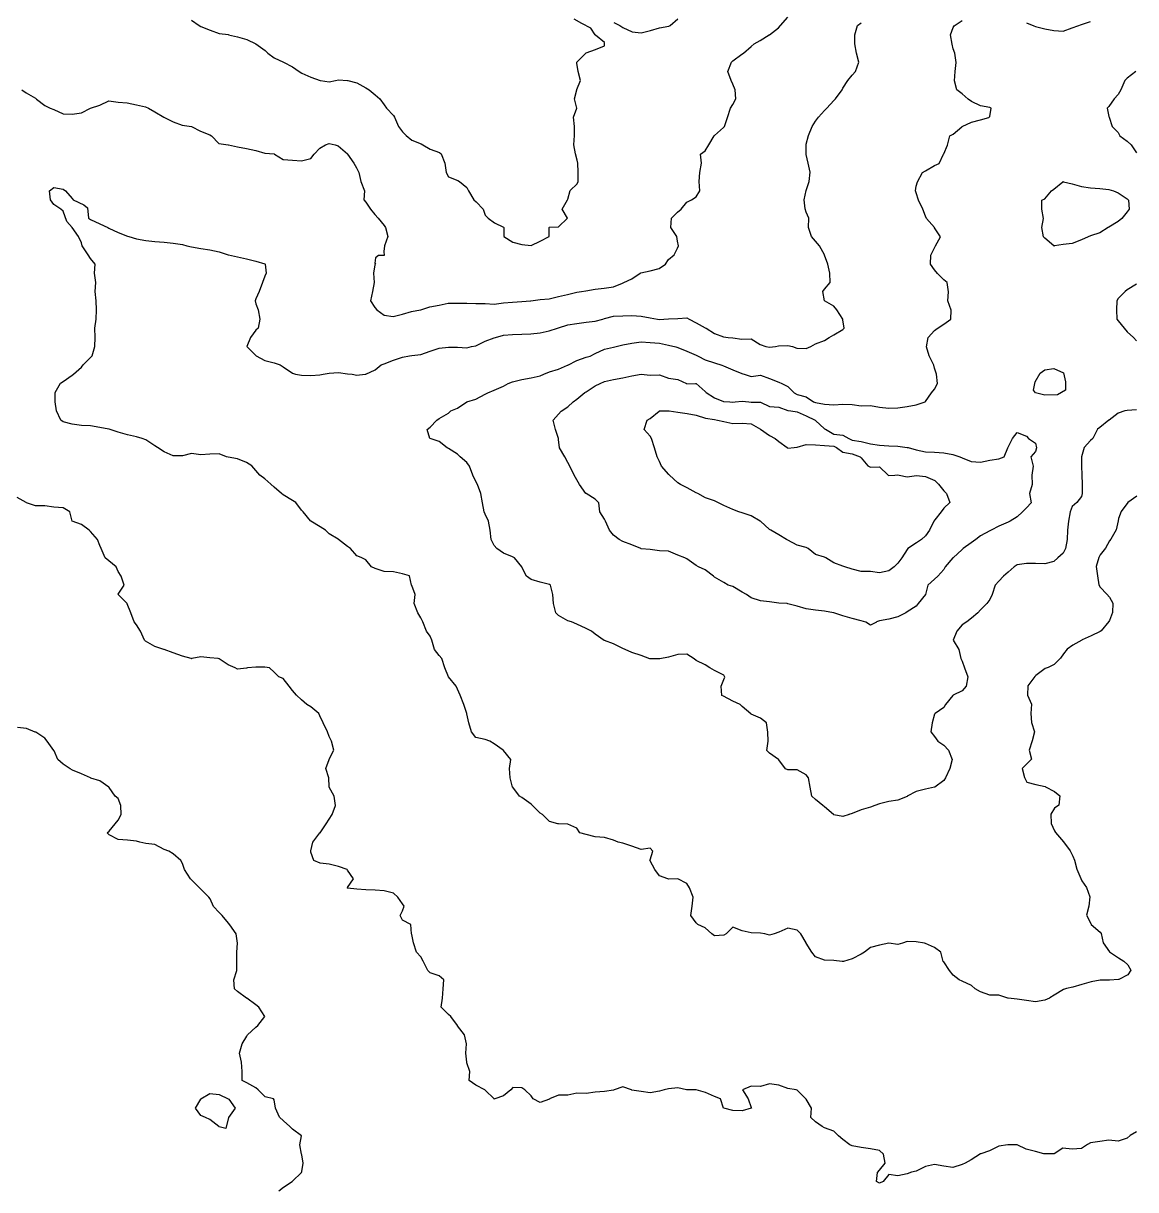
# Model space of a CAD drawing. Extents: x 597 to 1462, y 540 to 1101.
# Drawn here: x 783.2 to 901.9, y 622.4 to 746.8 of the extents above; entities that cross this region are included whole.
import ezdxf

# ---------------------------------------------------------------- set-up
doc = ezdxf.new("R2010")
doc.units = 0
doc.layers.add('TEST', color=7, linetype='CONTINUOUS')

msp = doc.modelspace()

# ---------------------------------------------------------------- linework, layer by layer
at = {"layer": 'TEST', "color": 7}
for points in [[(892.672896, 642.844452), (892.183664, 642.62717), (891.205313, 642.453264), (890.226961, 642.600189), (889.248553, 642.747086), (888.270145, 642.834264), (888.249543, 642.846118), (887.290411, 643.151736), (886.312087, 643.172338), (885.333651, 643.498474), (884.774569, 643.824638), (884.355243, 644.191668), (883.37692, 644.663375), (883.050756, 644.802905), (882.398568, 645.292166), (882.007352, 645.781313), (881.42033, 646.728141), (881.331542, 646.760653), (881.094222, 647.739061), (880.442006, 648.228236), (879.46357, 648.685832), (879.374783, 648.718344), (878.485303, 648.858298), (877.50698, 648.883133), (877.017832, 648.719896), (876.528656, 648.557054), (875.550248, 648.703978), (874.571812, 648.475604), (873.593489, 648.230889), (872.941217, 647.741714), (872.615166, 647.524431), (871.636758, 647.04296), (870.704973, 646.763475), (870.658011, 646.751622), (870.569196, 646.763475), (869.679772, 646.872328), (868.701421, 646.90484), (867.723013, 647.254344), (867.331853, 647.743492), (866.74483, 648.690291), (866.728179, 648.722803), (866.157244, 649.701126), (865.765999, 650.092371), (864.787704, 650.287951), (863.809296, 649.863996), (863.32012, 649.700731), (862.830944, 649.561172), (862.341769, 649.700731), (861.852536, 649.776395), (860.874185, 649.80123), (859.895777, 650.0046), (858.917454, 650.402364), (858.218615, 649.70344), (857.939102, 649.540598), (856.960694, 649.493608), (856.667352, 649.703102), (855.982455, 650.32574), (855.199768, 650.681679), (855.004188, 650.877344), (854.445106, 651.66003), (854.569482, 652.638382), (854.678363, 653.616677), (854.305576, 654.595113), (854.026091, 655.084289), (853.047655, 655.549617), (852.069331, 655.524782), (851.98046, 655.5718), (851.091093, 655.897964), (850.601917, 656.550123), (850.112685, 657.481936), (850.080173, 657.528926), (850.112685, 657.575916), (850.392169, 658.507673), (850.112685, 658.833837), (849.134333, 658.703253), (848.15601, 659.06667), (847.177574, 659.363681), (846.688426, 659.486081), (846.199166, 659.681661), (845.220842, 659.975087), (844.242491, 660.045135), (843.264083, 660.286576), (842.611839, 660.464574), (842.285675, 660.953721), (841.307323, 661.396387), (840.329028, 661.425173), (840.240241, 661.445776), (839.350761, 661.690462), (838.616955, 662.424268), (838.372268, 662.587534), (837.557013, 663.402846), (837.393691, 663.542376), (836.415368, 664.241215), (836.170681, 664.381169), (835.436875, 665.327996), (835.416273, 665.360508), (835.156036, 666.338832), (835.109074, 667.31724), (835.239602, 668.295648), (834.456915, 669.250095), (834.436313, 669.27493), (833.477068, 669.973826), (832.987892, 670.253282), (832.49866, 670.431308), (831.520308, 670.644894), (831.031076, 671.231916), (830.767593, 672.210267), (830.541674, 673.157066), (830.53349, 673.189578), (830.233516, 674.167986), (829.821838, 675.146338), (829.561121, 675.798582), (829.421196, 676.124746), (828.582544, 677.095026), (828.57436, 677.10321), (828.189267, 678.081618), (827.86316, 679.059942), (827.602104, 679.386134), (827.112928, 680.03835), (826.796247, 681.016701), (826.623498, 681.436055), (826.232282, 681.995053), (825.841122, 682.973461), (825.645486, 683.392787), (825.319406, 683.951869), (824.911849, 684.930192), (825.023101, 685.908544), (824.667162, 686.863048), (824.655309, 686.887883), (824.424536, 687.866291), (823.690758, 688.111006), (822.712406, 688.318044), (821.733998, 688.354677), (820.755675, 688.666109), (820.36443, 688.844078), (819.777436, 689.577884), (819.288261, 689.822571), (818.799085, 690.018151), (818.146841, 690.800838), (817.820733, 691.018121), (816.842325, 691.763074), (816.809813, 691.778879), (815.863014, 692.365816), (815.47177, 692.757033), (814.884776, 693.124063), (813.906424, 693.724773), (813.881588, 693.736626), (813.090153, 694.715034), (812.926915, 694.878272), (812.315424, 695.693527), (811.948423, 695.919446), (810.970015, 696.509036), (810.792045, 696.672274), (809.991522, 697.349607), (809.63595, 697.650738), (809.013312, 698.221476), (808.469808, 698.629005), (808.035016, 699.118265), (807.60014, 699.607413), (807.056608, 699.983813), (806.078172, 700.360325), (805.099849, 700.528502), (804.904269, 700.585821), (804.121582, 700.88698), (803.143174, 700.846368), (802.164822, 700.803386), (801.186414, 700.912239), (800.208091, 700.68395), (799.229683, 700.695803), (798.251332, 701.120717), (797.552521, 701.565471), (797.273036, 701.760994), (796.294628, 702.404038), (795.903468, 702.543935), (795.316333, 702.716655), (794.33801, 702.93518), (793.359687, 703.221212), (792.38125, 703.515344), (792.348738, 703.523528), (791.401968, 703.719165), (790.423616, 703.890192), (789.445208, 703.898376), (788.466856, 704.048998), (787.488448, 704.322725), (787.243734, 704.500695), (786.78944, 705.479103), (786.632356, 706.457454), (786.632356, 707.435862), (787.208851, 708.414214), (787.488364, 708.592268), (788.4668, 709.283994), (788.589087, 709.392848), (789.445208, 710.153803), (789.640873, 710.371114), (790.42356, 711.153801), (790.601529, 711.349353), (790.858464, 712.327761), (790.912622, 713.306113), (790.868031, 714.284464), (791.010384, 715.262872), (791.047045, 716.24128), (790.995285, 717.219604), (790.913808, 718.197955), (790.967966, 719.176363), (790.843506, 720.154771), (790.913582, 721.133123), (790.424406, 721.720117), (790.144893, 722.111277), (789.535039, 723.089685), (789.446224, 723.415792), (789.12006, 724.068093), (788.467816, 725.022568), (788.44298, 725.047404), (787.88895, 725.661745), (787.488279, 726.759505), (787.243592, 727.00422), (786.509786, 727.493452), (786.142785, 727.982628), (786.020385, 728.961036), (786.509561, 729.287144), (787.487969, 729.111601), (787.732684, 728.961036), (788.466377, 728.122356), (788.547854, 727.982458), (789.683545, 727.459134), (790.081788, 727.12343), (790.17845, 726.025642), (790.423136, 725.885632), (791.40146, 725.438366), (792.240139, 725.047234), (792.380037, 724.958447), (793.358388, 724.488293), (794.336796, 724.126541), (794.500034, 724.069193), (795.315374, 723.824507), (796.293669, 723.649783), (797.272077, 723.55648), (798.250428, 723.482425), (799.228836, 723.362904), (800.207188, 723.206158), (800.696364, 723.09118), (801.185511, 722.968865), (802.163919, 722.797839), (803.142327, 722.64685), (804.120679, 722.43936), (805.09903, 722.118502), (805.131542, 722.110599), (806.078313, 721.901106), (807.05675, 721.703042), (808.035073, 721.426013), (809.013509, 721.141279), (809.021694, 721.133094), (809.135006, 720.154686), (809.012606, 719.828579), (808.767891, 719.176335), (808.389798, 718.197927), (808.034283, 717.41524), (807.968976, 717.21966), (808.034283, 716.893524), (808.278969, 716.241252), (808.453665, 715.2629), (808.278969, 714.284492), (808.034283, 714.088941), (807.475088, 713.306197), (807.079807, 712.327846), (808.034339, 711.373314), (808.059175, 711.348478), (809.013707, 710.859302), (809.992115, 710.587522), (810.644358, 710.370296), (810.970466, 710.17466), (811.948874, 709.514288), (812.274926, 709.391888), (812.927282, 709.294126), (813.905606, 709.257494), (814.883957, 709.336318), (815.210093, 709.390477), (815.862365, 709.512848), (816.840773, 709.553488), (817.819125, 709.441757), (818.308357, 709.389969), (818.79742, 709.30121), (819.6869, 709.389969), (819.775687, 709.398153), (820.754095, 709.83588), (821.406338, 710.369562), (821.732531, 710.509516), (822.710854, 710.882304), (823.689206, 711.20844), (824.422984, 711.348365), (824.66767, 711.390558), (825.646078, 711.494952), (826.62443, 711.837428), (827.602838, 712.163592), (828.581189, 712.261382), (829.559597, 712.261382), (830.537921, 712.211232), (831.027096, 712.326209), (831.516329, 712.429333), (832.49468, 712.897003), (833.473088, 713.265698), (833.612986, 713.30631), (834.451609, 713.550997), (835.430017, 713.619464), (836.408312, 713.656125), (837.386748, 713.705485), (838.365072, 713.814338), (839.343508, 714.001395), (840.223985, 714.285367), (840.321803, 714.321972), (841.300155, 714.637468), (842.278506, 714.797939), (843.256914, 714.936652), (844.235322, 715.035232), (845.050578, 715.262703), (845.21342, 715.310511), (846.191828, 715.574079), (847.170179, 715.616271), (848.148587, 715.66566), (849.126911, 715.588416), (850.105319, 715.392751), (850.888034, 715.262251), (851.083557, 715.233465), (851.572846, 715.262251), (852.061965, 715.309241), (853.040317, 715.334077), (854.018725, 715.41468), (854.26344, 715.264114), (854.997246, 714.872898), (855.975569, 714.34342), (856.073359, 714.286073), (856.953892, 713.735852), (857.932329, 713.368766), (858.421476, 713.307439), (858.910652, 713.270835), (859.888975, 713.120636), (860.867383, 713.145472), (861.845735, 712.555938), (862.432785, 712.330104), (862.823974, 712.268805), (863.476246, 712.330104), (863.802297, 712.39541), (864.780733, 712.452757), (865.269881, 712.330358), (865.759056, 712.179792), (866.737464, 712.135173), (867.22664, 712.330753), (867.715816, 712.610266), (868.694224, 712.983109), (869.1834, 713.309161), (869.672576, 713.588674), (870.650984, 714.165282), (870.790881, 714.287569), (870.650984, 715.177048), (870.630381, 715.265864), (869.997244, 716.244159), (869.671136, 716.635375), (868.692728, 717.210347), (868.680875, 717.2222), (868.499208, 718.200552), (868.694788, 718.445238), (869.281839, 719.179016), (869.253052, 720.157452), (869.060746, 721.135776), (868.693631, 722.082575), (868.681778, 722.115087), (868.161953, 723.093495), (867.717227, 723.58267), (867.309614, 724.071846), (866.983506, 725.050254), (867.020138, 726.028578), (866.74071, 726.680821), (866.642835, 727.006986), (866.514791, 727.985337), (866.732921, 728.963745), (866.741105, 728.988581), (867.067185, 729.943113), (867.17601, 730.921436), (866.958727, 731.899759), (866.741472, 732.831601), (866.73357, 732.878591), (866.73357, 733.856999), (866.741472, 733.903989), (866.986187, 734.835745), (867.393744, 735.814153), (867.719824, 736.357713), (868.045988, 736.792477), (868.698232, 737.504072), (868.942946, 737.770885), (869.676752, 738.571408), (869.854778, 738.749377), (870.566289, 739.727729), (870.65516, 739.891051), (871.198636, 740.706306), (871.633484, 741.26536), (872.00057, 741.684714), (872.367572, 742.663038), (872.122885, 743.641446), (871.913392, 744.619797), (871.913392, 745.598205), (872.220732, 746.576557), (872.611892, 746.856041)], [(801.196913, 747.137191), (801.979685, 746.578081), (802.175265, 746.469256), (803.153616, 746.088679), (804.132024, 745.739288), (805.110348, 745.610341), (805.14286, 745.598487), (806.089659, 745.372568), (807.068095, 745.076743), (808.04639, 744.62705), (808.058243, 744.618866), (809.024572, 743.907299), (809.317999, 743.640542), (810.002811, 743.113718), (810.981219, 742.668597), (810.993072, 742.660413), (811.959401, 742.171237), (812.670855, 741.682061), (812.937724, 741.509341), (813.916048, 741.070514), (814.894371, 740.710427), (814.941361, 740.702242), (815.873202, 740.551677), (816.525362, 740.702242), (816.851526, 740.772346), (817.829877, 740.708649), (817.862389, 740.700464), (818.80916, 740.474574), (819.787512, 739.917721), (820.113676, 739.722056), (820.76592, 739.188459), (821.255096, 738.743705), (821.744271, 738.132242), (821.988958, 737.765184), (822.722764, 736.964745), (822.837741, 736.786663), (823.266239, 735.808311), (823.701003, 735.249257), (824.068089, 734.830016), (824.67958, 734.364067), (825.657932, 733.949455), (825.853568, 733.851665), (826.636227, 733.391247), (827.614578, 733.020069), (827.79791, 732.873172), (828.201375, 731.894849), (828.32575, 730.916412), (828.592619, 730.427237), (829.571027, 730.046716), (829.766579, 729.937863), (830.549322, 729.285591), (830.72732, 728.959427), (831.283213, 727.981019), (831.5279, 727.763736), (832.288856, 727.00278), (832.506195, 726.350537), (832.832359, 726.024429), (833.48449, 725.535197), (834.462926, 725.062108), (834.487762, 725.045456), (834.495664, 724.067133), (835.442435, 723.479998), (836.420843, 723.211181), (837.399194, 723.104784), (838.377546, 723.577957), (839.309387, 724.067218), (839.334223, 725.045541), (839.359058, 725.070377), (840.337382, 725.095212), (841.269223, 726.027054), (840.728796, 727.005377), (841.291914, 727.9837), (841.316749, 728.072487), (841.561436, 728.961967), (842.295242, 729.695745), (842.417642, 729.940432), (842.405788, 730.918783), (842.377002, 731.897191), (842.295552, 732.223299), (842.132682, 732.875543), (841.939896, 733.853951), (842.01635, 734.832274), (842.028203, 735.810682), (841.927958, 736.789034), (842.283953, 737.767442), (842.02778, 738.745793), (842.286013, 739.724201), (842.294198, 739.749037), (842.685358, 740.703569), (842.416118, 741.681864), (842.293831, 742.571344), (842.281978, 742.660131), (842.293831, 742.680733), (843.252991, 743.639978), (843.273594, 743.651831), (844.252002, 744.029529), (845.23041, 744.420746), (845.23803, 744.593579), (845.23041, 744.756223), (844.252002, 745.563266), (844.240148, 745.595778), (843.768414, 746.278417), (842.798755, 746.784554), (841.979689, 747.242968)], [(821.108763, 722.035895), (820.810934, 721.791208), (820.744697, 721.220301), (820.791658, 721.131514), (820.744697, 721.042755), (820.604686, 720.153275), (820.646878, 719.174924), (820.500066, 718.196516), (820.255352, 717.218192), (820.744527, 716.484386), (820.940107, 716.2397), (821.722879, 715.680589), (822.701202, 715.540692), (823.67961, 715.804598), (824.657962, 716.076293), (825.589775, 716.239615), (825.635975, 716.247517), (826.614383, 716.587934), (827.592706, 716.756533), (828.571114, 716.959479), (829.549466, 716.959479), (830.527874, 716.959479), (831.506225, 716.930693), (832.484633, 716.942546), (833.462956, 716.864512), (834.441364, 717.007006), (835.419716, 717.065905), (836.398124, 717.13838), (837.329852, 717.216386), (837.376842, 717.216386), (838.355194, 717.361646), (839.333602, 717.43968), (840.31201, 717.662241), (841.290333, 717.898856), (842.268685, 718.119836), (842.757917, 718.192282), (843.247093, 718.290072), (844.225501, 718.471711), (845.203852, 718.548136), (846.182176, 718.70731), (847.160584, 719.109618), (847.300481, 719.170916), (848.139161, 719.562133), (849.019638, 720.149183), (849.1174, 720.189795), (850.095808, 720.415629), (851.074159, 720.661219), (851.726403, 721.127055), (852.052567, 721.616202), (852.664058, 722.10535), (853.031145, 722.839156), (853.119932, 723.083871), (853.031145, 723.573103), (852.942358, 724.062279), (852.297536, 725.040687), (852.378986, 726.019038), (853.031201, 726.671282), (853.422446, 726.997362), (854.009496, 727.731168), (854.498672, 727.975854), (854.98782, 728.302019), (855.379036, 728.954262), (855.31373, 729.932614), (855.379036, 730.911022), (855.574616, 731.889345), (855.476826, 732.867753), (855.966002, 733.193861), (856.35719, 733.846105), (856.928154, 734.824513), (856.943958, 734.836366), (857.922394, 735.695253), (858.031248, 735.804106), (858.357412, 736.782458), (858.656483, 737.760866), (858.901198, 738.152082), (859.227362, 738.739104), (859.168434, 739.717428), (858.901593, 740.304478), (858.751027, 740.69561), (858.374599, 741.674018), (858.779306, 742.652426), (858.901593, 742.792352), (859.880001, 743.522235), (860.043238, 743.631116), (860.858578, 744.329898), (861.184686, 744.609411), (861.83693, 744.96504), (862.801537, 745.587594), (862.81339, 745.595778), (863.791742, 746.322613), (863.987378, 746.5673), (864.770093, 747.470383)], [(871.31175, 662.41185), (870.659507, 662.21627), (869.681099, 662.401295), (869.664448, 662.413149), (868.702126, 663.251716), (868.506546, 663.391726), (867.723888, 664.043885), (867.332643, 664.370078), (867.16489, 665.348401), (866.990166, 666.326809), (866.74548, 666.652888), (865.767043, 667.182902), (864.788635, 667.194755), (864.543949, 667.303608), (863.810143, 668.250407), (863.78954, 668.282919), (862.830324, 668.981673), (862.550839, 669.261158), (862.690849, 670.23951), (862.635082, 671.217918), (862.504583, 672.196269), (861.852226, 672.685501), (860.873903, 673.12811), (860.849067, 673.175072), (859.894535, 673.957759), (859.69887, 674.153311), (858.91624, 674.508939), (857.937832, 675.033703), (857.742252, 675.131493), (857.671414, 676.109816), (857.938171, 676.843622), (858.06057, 677.088337), (857.938171, 677.283974), (856.959734, 677.787063), (856.470587, 678.066576), (855.981439, 678.39274), (855.003088, 678.849348), (854.807451, 679.044928), (854.024736, 679.534075), (853.046413, 679.479945), (852.068005, 679.222953), (851.136248, 679.044984), (851.089286, 679.037082), (850.110935, 679.037082), (850.078423, 679.045266), (849.131539, 679.371346), (848.153216, 679.69751), (847.41941, 680.023674), (847.174723, 680.145989), (846.1964, 680.635137), (845.217992, 680.98989), (845.193156, 681.001744), (844.238624, 681.6541), (843.847464, 681.980152), (843.260386, 682.273606), (842.282034, 682.713873), (841.694984, 682.95856), (841.303852, 683.09809), (840.325444, 683.657172), (840.024284, 683.936657), (839.781658, 684.915009), (839.713953, 685.893417), (839.45572, 686.871825), (839.346866, 686.96064), (838.368543, 687.220849), (837.390107, 687.500362), (836.900959, 687.849753), (836.411784, 688.808998), (836.39993, 688.8296), (835.627996, 689.807952), (835.43236, 689.896711), (834.454008, 690.296958), (833.755169, 690.786106), (833.475685, 691.112185), (833.149605, 691.764542), (833.030874, 692.742865), (832.863968, 693.721217), (832.496853, 694.454995), (832.388, 694.699681), (832.203145, 695.678089), (832.052043, 696.656497), (831.669039, 697.634849), (831.518445, 697.961013), (831.192366, 698.6132), (830.833492, 699.591608), (830.540037, 699.95861), (829.841199, 700.570186), (829.561799, 700.849586), (828.583391, 701.459468), (828.44338, 701.548283), (827.604813, 702.200527), (826.626405, 702.516023), (826.60157, 702.527877), (826.29914, 703.506285), (826.625276, 703.751), (827.359054, 704.484721), (827.603797, 704.648043), (828.582121, 705.245874), (828.826807, 705.463214), (829.560613, 705.756555), (830.531994, 706.44148), (830.540178, 706.44148), (831.518502, 706.72215), (832.49691, 707.24635), (832.798069, 707.416615), (833.475402, 707.675638), (834.45381, 708.128182), (834.942986, 708.395023), (835.432162, 708.58445), (836.410514, 708.818977), (837.388922, 709.010888), (838.367245, 709.215471), (838.743729, 709.373459), (839.345794, 709.643461), (840.324146, 709.927884), (841.295075, 710.351867), (841.303259, 710.351867), (842.281582, 710.836979), (843.25999, 711.186426), (843.694895, 711.32638), (844.238455, 711.598047), (845.21675, 712.04949), (846.195102, 712.265531), (846.335084, 712.306143), (847.173679, 712.523426), (848.152087, 712.697359), (849.13041, 712.825799), (850.108762, 712.76927), (851.08717, 712.697613), (852.065521, 712.47621), (852.848265, 712.30603), (853.043816, 712.240752), (854.022168, 711.832715), (855.000576, 711.428037), (855.230926, 711.327791), (855.979069, 710.930451), (856.957477, 710.601013), (857.758, 710.349383), (857.935969, 710.274538), (858.914321, 709.842484), (859.892729, 709.466056), (860.218808, 709.371512), (860.871052, 709.1542), (861.849404, 709.278604), (862.827812, 708.9464), (863.80622, 708.541609), (864.155639, 708.393527), (864.784628, 708.067363), (865.461961, 707.415175), (865.763149, 707.228909), (866.741557, 706.967091), (867.536407, 706.437078), (867.719795, 706.365422), (868.698119, 706.200999), (869.67647, 706.123726), (870.654878, 706.181074), (871.633286, 706.152287), (872.611638, 706.018458), (873.589961, 706.047244), (874.568369, 705.885587), (875.546721, 705.748145), (876.525129, 705.784806), (877.50348, 705.948043), (878.481888, 706.11128), (879.436364, 706.437445), (879.461199, 706.46228), (880.113471, 707.416784), (880.439664, 707.807944), (880.733006, 708.394966), (880.635216, 709.37329), (880.439664, 710.025646), (880.341846, 710.351698), (879.868926, 711.330106), (879.559159, 712.308457), (879.754739, 713.286809), (880.439664, 714.047821), (880.71912, 714.265047), (881.417959, 714.709773), (882.15168, 715.243484), (882.201069, 716.221892), (881.863052, 717.200187), (881.907614, 718.178538), (881.785215, 719.156946), (881.418213, 719.450401), (880.733316, 720.135213), (880.43989, 720.5023), (879.995164, 721.11379), (880.048504, 722.092114), (880.43972, 722.874801), (880.53751, 723.070437), (881.062274, 724.048789), (880.43972, 725.013424), (880.431818, 725.025278), (879.560908, 726.003601), (879.46309, 726.248288), (879.196362, 726.982094), (878.729312, 727.960417), (878.484626, 728.743188), (878.403233, 728.938768), (878.484626, 729.427944), (878.607026, 729.917176), (879.136954, 730.895528), (879.46309, 731.091108), (880.441555, 731.629249), (880.930674, 731.873936), (881.400687, 732.852259), (881.421289, 732.899249), (881.812506, 733.831091), (882.073533, 734.809386), (882.399697, 735.004966), (883.354229, 735.787653), (883.379065, 735.812488), (884.357388, 736.277873), (885.335796, 736.522559), (886.225191, 736.767274), (886.313978, 736.856033), (886.4773, 737.745513), (886.313978, 737.815589), (885.335627, 738.012354), (884.357219, 738.479291), (884.031139, 738.724006), (883.378811, 739.283088), (882.791873, 739.702442), (882.563471, 740.680737), (882.617629, 741.659088), (882.726482, 742.637496), (882.578287, 743.615904), (882.400318, 744.105052), (882.302528, 744.594228), (882.139206, 745.572579), (882.400318, 746.355351), (882.522718, 746.550931), (883.378726, 747.121612)], [(846.211753, 746.899475), (846.863996, 746.573396), (847.190161, 746.377759), (848.168597, 745.888584), (849.14692, 745.790765), (850.125272, 746.046572), (851.10368, 746.32885), (852.082003, 746.50363), (852.245325, 746.573706), (853.060665, 747.272545)], [(890.228344, 746.859174), (891.011031, 746.546161), (891.206696, 746.457346), (892.184991, 746.20614), (893.163342, 746.057155), (894.14175, 745.987079), (895.120158, 746.320581), (895.707124, 746.546472), (896.09834, 746.686454), (897.076664, 747.007228)], [(901.884884, 741.675824), (900.98801, 740.958359), (900.708582, 740.697247), (900.310846, 739.718924), (900.009602, 739.229663), (899.574726, 738.7406), (899.031278, 737.925204), (898.835698, 737.76191), (899.031278, 736.872543), (899.04793, 736.783756), (899.358064, 735.805348), (900.010307, 735.153161), (900.205887, 734.826996), (900.988574, 734.224932), (901.396188, 733.848532), (901.966898, 732.992411)], [(783.073279, 739.71565), (783.56254, 739.389542), (784.540863, 738.818776), (784.663263, 738.737383), (785.519299, 738.052486), (786.106406, 737.759088), (786.497538, 737.619557), (787.475946, 737.172263), (788.454354, 737.106985), (789.432706, 737.270279), (790.395027, 737.759455), (790.411678, 737.771308), (791.390086, 738.08353), (792.368494, 738.540138), (793.346846, 738.409554), (794.325169, 738.316279), (795.303577, 738.123916), (796.281928, 737.896812), (796.608093, 737.756886), (797.260336, 737.36567), (798.238688, 736.79242), (798.28565, 736.780567), (799.217491, 736.291391), (800.195814, 735.96534), (801.174138, 735.813053), (801.19474, 735.801199), (802.153957, 735.31208), (803.132365, 734.911832), (803.295602, 734.823045), (804.110942, 734.007734), (805.089266, 733.858353), (805.136256, 733.8465), (806.067984, 733.629274), (807.046392, 733.45534), (808.024744, 733.259675), (809.003095, 732.977002), (809.981503, 732.877942), (810.014015, 732.869757), (810.960814, 732.282735), (811.939166, 732.217457), (812.917574, 732.136064), (813.895897, 732.380751), (814.262984, 732.869926), (814.874446, 733.481389), (815.461497, 733.848504), (815.852628, 733.988401), (816.5049, 733.848504), (816.831065, 733.750629), (817.809388, 732.879776), (817.817572, 732.871592), (818.508876, 731.893296), (818.788389, 731.404121), (819.033104, 730.914832), (819.233227, 729.936537), (819.627238, 728.958185), (819.571471, 727.979777), (819.767135, 727.735062), (820.256311, 727.001285), (820.745543, 726.414262), (821.071595, 726.023046), (821.723895, 725.240331), (821.863482, 725.044751), (822.115111, 724.066456), (821.755419, 723.08802), (821.709897, 722.473763), (821.722879, 722.062706)], [(893.208667, 723.070945), (893.161649, 723.050343), (893.141047, 723.070945), (892.181914, 723.886285), (892.059515, 724.049522), (891.85575, 725.02793), (892.059515, 726.006282), (891.85575, 726.984634), (891.85575, 727.963042), (892.181914, 728.102939), (892.91572, 728.941619), (893.160407, 729.119588), (894.128062, 729.920083), (894.139916, 729.928268), (894.172428, 729.920083), (895.119199, 729.675397), (896.09755, 729.404915), (897.075958, 729.267388), (898.05431, 729.176146), (899.032718, 729.074687), (899.521894, 728.941308), (900.011041, 728.71539), (900.989449, 728.085131), (901.129375, 727.962731), (901.173176, 726.98438), (900.989872, 726.690953), (900.419134, 726.006141), (900.011634, 725.679977), (899.033198, 725.07667), (898.951805, 725.0281), (898.054959, 724.461736), (897.076551, 724.147397), (896.831808, 724.049635), (896.098115, 723.704252), (895.119707, 723.331831), (894.14127, 723.234041), (893.209542, 723.070804)], [(901.967236, 718.977312), (900.988885, 718.372538), (900.744198, 718.194456), (900.01042, 717.46065), (899.859798, 717.215963), (899.831012, 716.23764), (899.867616, 715.259232), (900.00757, 715.063652), (900.659814, 714.280965), (900.985978, 713.889748), (901.638137, 713.302726), (901.964329, 712.93564)], [(874.246833, 682.957769), (873.59459, 682.631605), (873.105414, 682.957769), (872.616266, 683.072747), (871.637915, 683.348901), (870.659507, 683.630051), (869.681099, 683.92836), (869.660496, 683.936262), (868.701364, 684.117505), (867.723013, 684.230112), (866.744605, 684.371279), (865.766197, 684.647829), (864.787845, 684.90609), (864.699058, 684.914275), (863.809578, 684.971622), (862.831283, 685.109516), (861.852819, 685.215067), (860.874524, 685.536744), (860.385348, 685.892288), (859.896087, 686.1534), (858.917764, 686.731109), (858.428504, 686.871034), (857.939441, 687.164461), (856.961033, 687.740589), (856.838633, 687.849442), (855.982512, 688.534255), (855.248734, 688.827681), (855.004047, 688.967579), (854.025696, 689.69749), (853.781009, 689.806343), (853.047288, 690.099798), (852.06888, 690.517825), (851.090472, 690.550337), (850.11212, 690.694412), (849.133797, 690.778232), (849.108961, 690.786416), (848.154429, 691.177604), (847.176106, 691.538905), (846.808991, 691.764824), (846.197529, 692.209465), (845.74603, 692.743176), (845.341662, 693.721584), (845.219346, 693.917136), (844.730086, 694.699822), (844.632324, 695.678174), (844.241192, 696.06939), (843.262756, 696.648906), (843.250903, 696.65709), (842.578085, 697.635413), (842.28463, 698.124589), (841.991289, 698.613821), (841.523788, 699.592173), (841.306476, 699.983389), (840.980397, 700.57044), (840.426, 701.548735), (840.328238, 702.438215), (840.316384, 702.52703), (840.004218, 703.505353), (839.743106, 704.483677), (840.330157, 705.136005), (840.596998, 705.462085), (841.308508, 705.922587), (841.895502, 706.440521), (842.286747, 706.733947), (843.142868, 707.418844), (843.265155, 707.500209), (844.243563, 708.13027), (844.777274, 708.397111), (845.221886, 708.600876), (846.200294, 708.832044), (847.178646, 708.997426), (848.157054, 709.204069), (849.121605, 709.375096), (849.133458, 709.375096), (849.15406, 709.375096), (850.113306, 709.271097), (851.091657, 709.311737), (852.069952, 708.959044), (853.04836, 708.806023), (853.975263, 708.396406), (854.02705, 708.375803), (854.916417, 708.396406), (855.005289, 708.396406), (855.005289, 708.396406), (855.980028, 707.544264), (856.083152, 707.41828), (856.958549, 706.854428), (857.936957, 706.482487), (858.589116, 706.440295), (858.91528, 706.41546), (859.159995, 706.440295), (859.893773, 706.493635), (860.627579, 706.440295), (860.872266, 706.419693), (861.850589, 706.419693), (862.828997, 705.943753), (863.807349, 705.882426), (864.785757, 705.502273), (865.111864, 705.465669), (865.764108, 705.380522), (866.742516, 704.947678), (867.691206, 704.487148), (867.719993, 704.458361), (868.698344, 703.564987), (868.782164, 703.510038), (869.676752, 703.005114), (870.655048, 702.890504), (871.270038, 702.53163), (871.633512, 702.366304), (872.611807, 702.205551), (873.590159, 701.956292), (874.568567, 701.829461), (875.54689, 701.755378), (876.525298, 701.703647), (877.50365, 701.584577), (877.612503, 701.552065), (878.482227, 701.314688), (879.460578, 701.104771), (880.438986, 701.075984), (881.41731, 701.00351), (882.395718, 700.838607), (883.129524, 700.571851), (883.37421, 700.467062), (884.352534, 700.059505), (885.330942, 699.994227), (886.309293, 700.216392), (887.287701, 700.37644), (887.846699, 700.57202), (888.253861, 701.550315), (888.265714, 701.597334), (888.75489, 702.529147), (889.244038, 703.181419), (890.222446, 702.773777), (890.467132, 702.52909), (891.200938, 702.039914), (891.318399, 701.550739), (891.200938, 701.131385), (890.711706, 700.572387), (890.933928, 699.593979), (890.809468, 698.615571), (890.834303, 697.637248), (890.568337, 696.658924), (890.733663, 695.680488), (890.223151, 695.121406), (889.80391, 694.70208), (889.2448, 694.168483), (888.492226, 693.723729), (888.266335, 693.61894), (887.287984, 693.175964), (886.460141, 692.74549), (886.309519, 692.669826), (885.331168, 692.157988), (884.841992, 691.766856), (884.35276, 691.410805), (883.496723, 690.788194), (883.374352, 690.673189), (882.402435, 689.809927), (882.394532, 689.809927), (881.562993, 688.837333), (881.416068, 688.543991), (880.793429, 687.859066), (880.437886, 687.533015), (879.726319, 686.880743), (879.469327, 685.902307), (879.461143, 685.894404), (878.678456, 684.924124), (878.48282, 684.657312), (877.504468, 684.027335), (877.382181, 683.945858), (876.52606, 683.517868), (875.547652, 683.273181), (874.5693, 683.065268), (874.243136, 682.96745)], [(876.138371, 688.827935), (875.551349, 688.408694), (874.572998, 688.199144), (873.59459, 688.339098), (872.616266, 688.339098), (871.637915, 688.583785), (870.855143, 688.828471), (870.65962, 688.904135), (869.681155, 689.27362), (868.842588, 689.807274), (868.702691, 689.882938), (867.724339, 690.163241), (866.963327, 690.785852), (866.7461, 690.900829), (865.767692, 691.161885), (864.789369, 691.698728), (864.649754, 691.764034), (863.811187, 692.25321), (862.972507, 692.742442), (862.833005, 692.831229), (861.854568, 693.711), (861.846384, 693.719185), (860.877684, 694.294664), (859.899361, 694.588909), (859.573197, 694.697762), (858.920953, 694.958761), (857.942602, 695.396742), (857.383519, 695.67617), (856.964194, 695.871807), (855.985842, 696.209768), (855.170558, 696.654522), (855.007321, 696.730157), (854.02897, 697.283877), (853.330046, 697.633325), (853.050618, 697.796619), (852.161138, 698.611902), (852.072379, 698.700661), (851.319806, 699.590084), (851.093887, 700.079317), (850.8492, 700.568492), (850.575896, 701.5469), (850.23785, 702.525224), (850.115535, 702.76991), (849.463235, 703.503716), (849.789371, 704.48204), (850.115535, 704.64539), (851.074667, 705.460617), (851.09527, 705.468802), (852.073621, 705.468802), (852.120583, 705.468802), (853.052396, 705.329214), (854.030748, 705.197022), (855.009071, 705.034208), (855.987479, 704.694581), (856.96583, 704.544016), (857.291995, 704.490648), (857.944238, 704.35075), (858.92259, 704.145292), (859.900998, 704.181925), (860.879321, 704.1031), (861.857673, 703.512635), (861.857673, 703.512635), (862.833202, 702.866543), (863.420253, 702.534227), (863.811441, 702.198636), (864.711532, 701.555706), (864.789538, 701.483231), (865.441895, 701.555706), (865.767946, 701.592366), (866.746354, 701.897674), (867.724819, 701.839508), (868.703114, 701.771041), (869.681466, 701.700966), (869.967893, 701.55771), (870.659958, 701.068534), (871.638366, 700.892935), (872.513735, 700.579132), (872.616859, 700.470279), (873.297381, 699.600555), (873.595267, 699.454928), (874.573703, 699.511457), (875.490897, 698.621978), (875.552196, 698.585373), (876.204411, 698.621978), (876.530604, 698.65449), (876.639429, 698.621978), (877.509096, 698.448072), (878.487504, 698.588478), (879.465856, 698.467743), (880.444264, 698.063093), (880.863505, 697.643739), (881.422616, 696.932172), (881.689428, 696.665416), (882.074916, 695.686979), (881.422672, 695.084915), (881.134975, 694.708402), (880.444405, 693.869835), (880.359287, 693.729938), (879.885266, 692.75153), (879.465997, 692.164479), (879.046643, 691.773347), (878.487589, 691.417324), (877.574459, 690.794685), (877.509181, 690.685832), (876.950099, 689.816193), (876.53083, 689.229142), (876.139613, 688.837926)], [(901.963257, 705.580872), (900.984905, 705.521126), (900.74019, 705.471765), (900.006384, 705.227078), (899.038757, 704.493272), (899.026904, 704.485088), (898.048496, 703.696672), (897.803781, 703.513284), (897.314634, 702.53496), (897.069919, 702.309042), (896.37108, 701.556552), (896.098115, 700.578144), (896.098115, 699.599736), (896.143496, 698.621385), (896.172283, 697.643033), (896.180467, 696.664625), (896.094135, 696.338518), (895.604903, 695.686217), (895.115727, 695.266948), (894.909874, 694.707894), (894.729817, 693.729542), (894.626721, 692.751134), (894.569373, 691.772783), (894.382345, 690.794375), (894.13763, 690.305199), (893.578604, 689.816052), (893.159278, 689.396698), (892.180927, 689.163864), (891.202519, 689.184466), (890.224224, 689.184466), (889.245787, 689.059188), (888.919651, 688.84199), (888.267379, 688.282908), (887.778204, 687.863582), (887.289028, 687.329871), (886.912572, 686.88523), (886.590133, 685.906822), (886.31062, 685.347712), (886.017193, 684.928471), (885.332381, 684.243602), (885.039011, 683.950232), (884.354114, 683.379522), (883.864967, 682.971965), (883.375706, 682.645801), (882.800227, 681.993557), (882.403761, 681.015149), (883.030351, 680.036798), (883.235724, 679.058474), (883.375706, 678.778961), (883.633093, 678.080123), (883.962503, 677.101715), (883.794722, 676.12342), (883.375396, 675.634244), (882.428568, 675.144955), (882.396056, 675.124353), (881.580773, 674.165221), (881.417479, 673.839056), (880.485751, 673.186813), (880.438789, 673.139851), (880.159276, 672.208066), (880.047544, 671.229658), (880.438789, 670.740482), (880.76484, 670.251306), (881.417197, 669.816543), (881.906344, 669.273011), (882.297476, 668.294575), (882.069187, 667.316167), (881.612608, 666.337844), (881.417028, 666.058359), (880.457811, 665.35952), (880.437208, 665.342869), (879.4588, 665.114552), (878.480477, 664.869837), (877.525945, 664.380661), (877.50111, 664.36401), (876.522786, 663.945164), (875.544378, 663.82076), (874.56597, 663.564587), (874.076794, 663.401773), (873.587619, 663.206193), (872.609267, 662.912767), (871.630859, 662.53219), (871.304808, 662.423365)], [(874.964299, 623.277054), (874.573167, 623.113761), (874.247003, 623.277054), (874.328452, 624.255406), (874.573167, 624.500121), (875.160189, 625.233899), (874.992408, 626.212307), (874.573082, 626.579337), (873.594759, 626.756121), (872.616436, 626.911625), (871.638028, 627.082285), (871.393284, 627.191138), (870.659507, 627.778076), (870.170331, 628.16932), (869.681155, 628.658468), (868.70286, 629.007972), (868.45806, 629.147474), (867.724339, 629.63665), (867.235107, 630.125826), (867.305183, 631.104234), (866.7461, 632.058766), (866.721265, 632.083601), (865.766733, 633.038105), (865.677946, 633.062941), (864.788494, 633.202838), (863.810143, 633.552342), (862.831819, 633.715184), (861.853411, 633.429942), (860.875003, 633.454778), (859.943218, 633.063562), (860.548896, 632.08521), (860.87506, 631.195758), (860.907572, 631.106971), (860.87506, 631.095118), (859.896652, 630.829575), (858.918328, 630.866179), (857.939977, 631.101101), (857.928124, 631.109003), (857.614208, 632.087355), (856.961964, 632.366868), (855.983641, 632.771941), (855.005233, 633.05597), (854.026881, 633.05597), (853.979919, 633.067823), (853.048134, 633.285078), (852.069726, 633.176196), (851.580551, 633.067372), (851.091375, 632.904134), (850.112967, 632.740897), (849.134672, 632.871396), (848.15632, 633.043242), (848.109358, 633.068077), (847.177517, 633.394213), (846.24576, 633.068077), (846.19877, 633.043242), (845.220447, 632.871396), (844.242124, 632.822798), (843.263716, 632.675901), (842.285251, 632.700737), (841.306956, 632.480632), (840.328605, 632.496436), (839.36936, 632.088822), (839.348757, 632.080638), (838.370349, 631.723401), (837.636572, 632.090516), (837.391857, 632.416595), (836.739698, 633.068867), (836.413533, 633.264419), (835.43521, 633.31378), (835.239545, 633.069093), (834.456858, 632.416934), (833.52513, 632.090742), (833.47814, 632.082557), (833.445628, 632.090742), (832.498829, 633.037541), (832.466317, 633.070053), (831.519433, 633.559313), (830.785712, 634.048489), (830.867076, 635.026784), (830.541025, 635.958625), (830.528043, 636.005615), (830.431551, 636.983939), (830.51619, 637.96229), (830.295689, 638.940698), (829.561883, 639.887526), (829.55003, 639.920038), (828.830025, 640.898446), (828.58531, 641.094026), (827.802623, 641.876769), (827.933207, 642.855092), (828.026482, 643.833416), (828.096557, 644.811824), (827.607297, 645.231093), (826.628974, 645.545799), (826.38423, 645.790514), (825.895111, 646.768922), (825.650396, 647.258098), (825.161136, 647.747217), (824.867794, 648.725568), (824.672158, 649.615048), (824.639646, 649.703835), (824.582298, 650.682243), (823.692818, 651.171419), (823.448103, 651.660595), (823.692818, 652.149827), (823.856056, 652.639003), (823.692818, 652.88369), (823.203642, 653.617411), (822.714495, 654.036765), (821.736087, 654.269598), (820.757735, 654.350963), (819.779327, 654.37975), (818.800976, 654.474746), (817.822568, 654.584812), (817.797732, 654.596666), (817.822568, 654.643656), (818.474812, 655.57544), (817.822568, 656.507225), (817.775606, 656.554187), (816.843765, 656.88038), (815.865413, 657.141012), (814.887005, 657.252687), (814.234846, 657.5322), (813.90871, 658.42168), (813.900526, 658.510467), (813.90871, 658.542979), (814.134516, 659.489778), (814.879696, 660.468101), (814.88788, 660.479955), (815.540124, 661.446284), (815.866203, 661.935459), (816.192396, 662.424579), (816.55127, 663.403015), (816.410074, 664.381423), (815.866627, 665.340583), (815.846024, 665.361186), (815.83784, 666.339509), (815.494968, 667.317917), (815.849722, 668.296325), (815.861575, 668.328837), (816.350751, 669.275664), (816.106064, 670.254016), (815.861349, 670.743163), (815.698112, 671.232339), (815.208851, 672.210747), (814.882772, 672.944553), (814.773919, 673.18924), (813.904223, 673.900722), (813.484953, 674.167563), (812.925871, 674.656682), (812.366761, 675.145915), (811.947548, 675.63509), (811.580461, 676.124266), (810.96897, 676.93955), (810.479795, 677.102505), (809.990534, 677.591652), (809.501387, 678.080828), (809.012211, 678.146134), (808.033859, 678.146134), (807.144436, 678.076059), (807.055621, 678.051223), (806.077213, 677.912088), (805.832498, 678.075438), (805.098692, 678.401517), (804.120397, 679.037759), (804.03161, 679.053564), (803.14213, 679.135013), (802.163778, 679.2492), (801.217007, 679.053564), (801.184495, 679.045379), (801.151983, 679.053564), (800.2051, 679.320405), (799.226748, 679.66497), (798.248425, 680.018058), (798.223589, 680.029911), (797.269142, 680.331155), (796.290734, 680.89972), (796.168362, 681.008602), (795.747089, 681.98701), (795.312241, 682.639225), (795.067554, 682.965418), (794.700524, 683.943741), (794.33341, 684.890512), (794.308574, 684.923024), (793.35407, 685.877556), (793.333468, 685.902391), (793.35407, 685.927227), (794.006314, 686.881787), (793.68015, 687.860082), (793.35407, 688.349258), (793.158406, 688.838434), (792.375747, 689.490649), (791.984587, 689.816842), (791.560576, 690.795165), (791.397339, 691.121329), (791.152624, 691.773573), (790.418818, 692.612196), (790.255581, 692.75215), (789.440241, 693.363557), (788.461889, 693.72085), (788.445238, 693.729034), (788.216554, 694.707386), (787.482748, 695.126712), (786.50434, 695.196788), (785.526016, 695.360025), (784.547665, 695.360025), (783.569257, 695.666913), (783.548654, 695.687516), (782.589522, 696.231076)], [(902.012194, 696.369223), (901.057719, 695.71698), (901.032883, 695.705126), (900.347986, 694.740519), (900.054644, 694.006713), (900.017984, 693.761998), (899.786054, 692.783646), (899.214243, 691.805351), (899.074289, 691.609715), (898.662301, 690.827), (898.095881, 690.109534), (897.951045, 689.848422), (897.651099, 688.870099), (897.792266, 687.891748), (897.956407, 686.91334), (898.096304, 686.687505), (898.795143, 685.934847), (899.074628, 685.608767), (899.447387, 684.956439), (899.4186, 683.978116), (899.076039, 683.121994), (899.010704, 682.999708), (898.206286, 682.0213), (898.097462, 681.939822), (897.11911, 681.477796), (896.164578, 681.042948), (896.139742, 681.018112), (895.161334, 680.482906), (894.574312, 680.063693), (894.183096, 679.574518), (893.856988, 679.085229), (893.204744, 678.433013), (892.5525, 678.106821), (892.226336, 677.997996), (891.248013, 677.23704), (891.125613, 677.128187), (890.367451, 676.149836), (890.330819, 675.17154), (890.758837, 674.193104), (890.714218, 673.214781), (890.758837, 672.236345), (891.085001, 671.25805), (890.856712, 670.279642), (890.51415, 669.30129), (890.758837, 668.322938), (890.269661, 667.833706), (889.780486, 667.34453), (890.0252, 666.366122), (890.269887, 665.876947), (891.248239, 665.632232), (892.226647, 665.406764), (892.259159, 665.386162), (893.205958, 664.896986), (893.79298, 664.407811), (893.695218, 663.429487), (893.205958, 663.103323), (892.814798, 662.451051), (892.880104, 661.472643), (893.206212, 660.689984), (893.315065, 660.494404), (894.184676, 659.528104), (894.192861, 659.51625), (894.901549, 658.537814), (895.162576, 657.978817), (895.372098, 657.559519), (895.613906, 656.581168), (896.042912, 655.60276), (896.140674, 655.358045), (896.629906, 654.624352), (896.996936, 653.645915), (896.902025, 652.66762), (896.630329, 651.689156), (897.119505, 650.734737), (897.140107, 650.709901), (898.09924, 649.894505), (898.208121, 649.731267), (898.425404, 648.752916), (899.077676, 647.790594), (899.089529, 647.773943), (900.054193, 647.151333), (900.613247, 646.795705), (901.032488, 646.376435), (901.358652, 645.817353), (901.032488, 645.328177), (900.078069, 644.838945), (900.053233, 644.830761), (899.074882, 644.751118), (898.096474, 644.751118), (897.11815, 644.595585), (896.139714, 644.313306), (895.161419, 644.012062), (894.509147, 643.861497), (894.182983, 643.752644), (893.20466, 643.162489), (892.715512, 642.883032)], [(810.492325, 622.303134), (810.981586, 622.694294), (811.928328, 623.281316), (811.96084, 623.313828), (812.907724, 624.260712), (812.940236, 624.349471), (813.103474, 625.238894), (812.940236, 626.128317), (812.919634, 626.217133), (812.743245, 627.195484), (812.919634, 628.173808), (811.960417, 628.872731), (811.680989, 629.152131), (810.982178, 629.763622), (810.562824, 630.130708), (810.143499, 631.109116), (810.003601, 631.998511), (809.914786, 632.087298), (809.025334, 632.331985), (808.291528, 633.065791), (808.046842, 633.261371), (807.068518, 633.799512), (806.579258, 634.044199), (806.579258, 635.022551), (806.525128, 636.000959), (806.307788, 636.979282), (806.579512, 637.95769), (807.068744, 638.772945), (807.157531, 638.936267), (808.046926, 639.751607), (808.264237, 639.91445), (809.009163, 640.892858), (808.372921, 641.871209), (808.046842, 642.115896), (807.068434, 642.835929), (807.047831, 642.847783), (806.088643, 643.546621), (805.76245, 643.826134), (805.697172, 644.804458), (806.013035, 645.782866), (806.029686, 646.761217), (806.029686, 647.739625), (806.084663, 648.717977), (805.927917, 649.696385), (805.252334, 650.674708), (805.112436, 650.852762), (804.435103, 651.653201), (804.133943, 651.979365), (803.53185, 652.631609), (803.155394, 653.446864), (803.033051, 653.610186), (802.177043, 654.466194), (802.037032, 654.588594), (801.198465, 655.427189), (801.058455, 655.567087), (800.437284, 656.545495), (800.219973, 657.197738), (800.056735, 657.523846), (799.241424, 658.222657), (798.752248, 658.502141), (798.263072, 658.697721), (797.28472, 659.235891), (796.306312, 659.31734), (795.654097, 659.480606), (795.327904, 659.569365), (794.349581, 659.676158), (793.37123, 659.76009), (792.392822, 660.26318), (792.197242, 660.458844), (792.392822, 660.654424), (793.045065, 661.437083), (793.37123, 661.8283), (793.664571, 662.415237), (793.635785, 663.393702), (793.369028, 664.127479), (793.042864, 664.372166), (792.39062, 665.303923), (792.365785, 665.350913), (791.411253, 666.0031), (790.432901, 666.313319), (790.400389, 666.32997), (789.453618, 666.749183), (788.47521, 667.168537), (788.230495, 667.308547), (787.496689, 667.797695), (786.909752, 668.28687), (786.518535, 669.218684), (786.486023, 669.265645), (785.78377, 670.243997), (785.539083, 670.570161), (784.560732, 671.203129), (784.51377, 671.223731), (783.581985, 671.614976), (782.603662, 671.712738)], [(901.955524, 628.584413), (901.30328, 628.193253), (900.977116, 627.91374), (899.998764, 627.591244), (899.020356, 627.704246), (898.042005, 627.540896), (897.063597, 627.424338), (896.737546, 627.214845), (896.085274, 626.795491), (895.106866, 626.725415), (894.128514, 626.823205), (893.18163, 626.236267), (893.149118, 626.228365), (892.170795, 626.228365), (892.082008, 626.23655), (891.192556, 626.481236), (890.214205, 626.725951), (889.235797, 627.18349), (888.257389, 627.191674), (887.279037, 627.052539), (886.300714, 626.563419), (885.353915, 626.237227), (885.321403, 626.220576), (884.343079, 625.584334), (883.690836, 625.258254), (883.364671, 625.094932), (882.38632, 624.768853), (881.407968, 624.931695), (880.42956, 625.094932), (879.451152, 624.89114), (878.472829, 624.388474), (877.983568, 624.279621), (877.494477, 624.11627), (876.516069, 623.887981), (875.537661, 624.034906), (874.950724, 623.3011)]]:
    msp.add_lwpolyline(points, dxfattribs=at)
for points in [[(892.183664, 707.137299), (891.205313, 707.385288), (891.188662, 707.4178), (890.99613, 707.683569), (891.160411, 708.58905), (891.696662, 709.487053), (892.183721, 709.846971), (893.162072, 709.990876), (894.166191, 709.535313), (894.407547, 708.58905), (894.397105, 707.675102), (893.548463, 707.17554), (892.183664, 707.137299)], [(804.130274, 629.123429), (804.097762, 629.148264), (803.150963, 629.88207), (802.661816, 630.126757), (802.17264, 630.322337), (801.613558, 631.105024), (802.163806, 632.083432), (802.171991, 632.100083), (803.150314, 632.671019), (804.128666, 632.573229), (805.107074, 632.115577), (805.154036, 632.083065), (805.841162, 631.104742), (805.138993, 630.126334), (804.850618, 628.928611), (804.130274, 629.123429)]]:
    msp.add_lwpolyline(points, close=True, dxfattribs=at)
msp.add_open_spline([(821.722879, 722.062706), (821.108763, 722.035895), (821.722879, 722.062706), (821.108763, 722.035895)], degree=3, dxfattribs=at)

doc.saveas('drawing.dxf')
